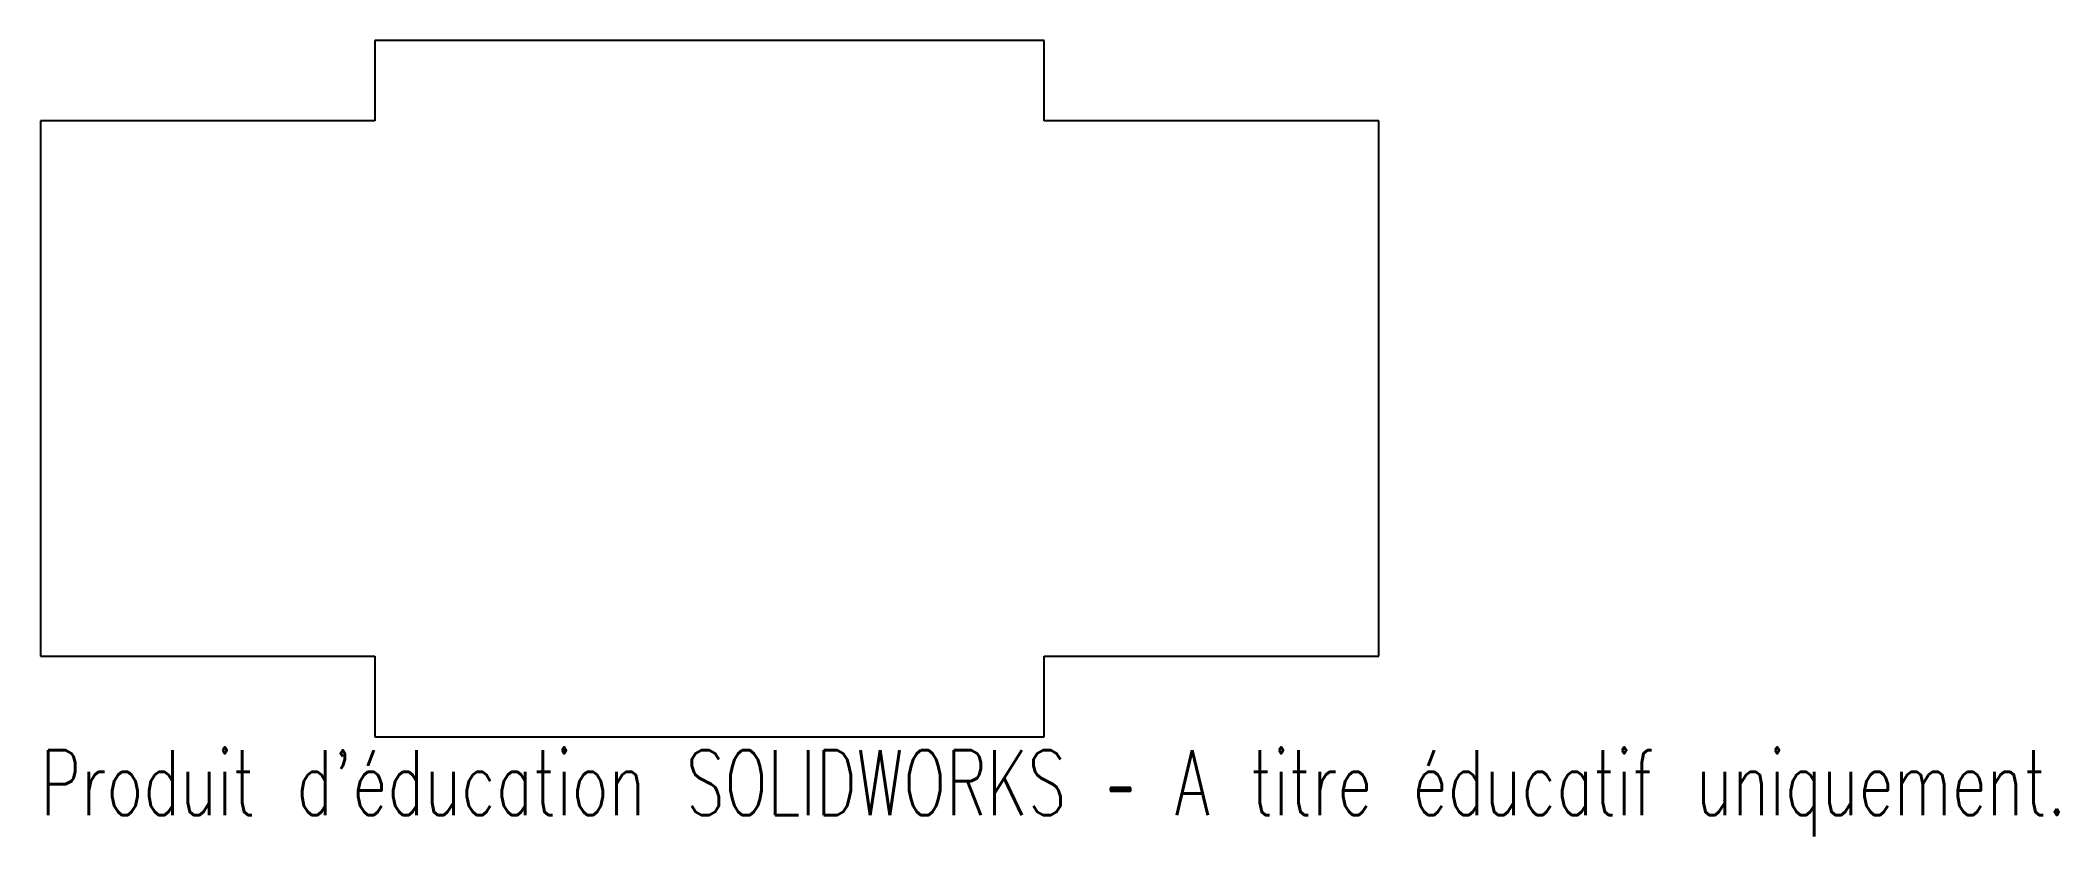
# Model space of a CAD drawing. Header units: millimetres. Extents: x -50 to 101, y -33 to 26.
import ezdxf

# ---------------------------------------------------------------- set-up
doc = ezdxf.new("R2010")
doc.units = ezdxf.units.MM
doc.styles.add('SLDTEXTSTYLE0', font='TXT', dxfattribs={"width": 0.7, "bigfont": 'bigfont'})

msp = doc.modelspace()

# ---------------------------------------------------------------- linework, layer by layer
at = {"color": 7, "linetype": 'Continuous', "lineweight": 25}
for p, q in [((-25, 26), (-25, 20)), ((25, 26), (-25, 26)), ((25, 20), (25, 26)), ((-50, 20), (-50, -20)), ((-25, 20), (-50, 20)), ((50, 20), (25, 20)), ((50, -20), (50, 20)), ((-50, -20), (-25, -20)), ((-25, -20), (-25, -26)), ((25, -26), (25, -20)), ((25, -20), (50, -20)), ((-25, -26), (25, -26))]:
    msp.add_line(p, q, dxfattribs=at)

# ---------------------------------------------------------------- texts
at = {"color": 7, "linetype": 'Continuous', "insert": (-50, -27.02), "char_height": 4.8336, "attachment_point": 1, "style": 'SLDTEXTSTYLE0'}
msp.add_mtext("Produit d'éducation SOLIDWORKS – A titre éducatif uniquement.", dxfattribs=at)

doc.saveas('drawing.dxf')
